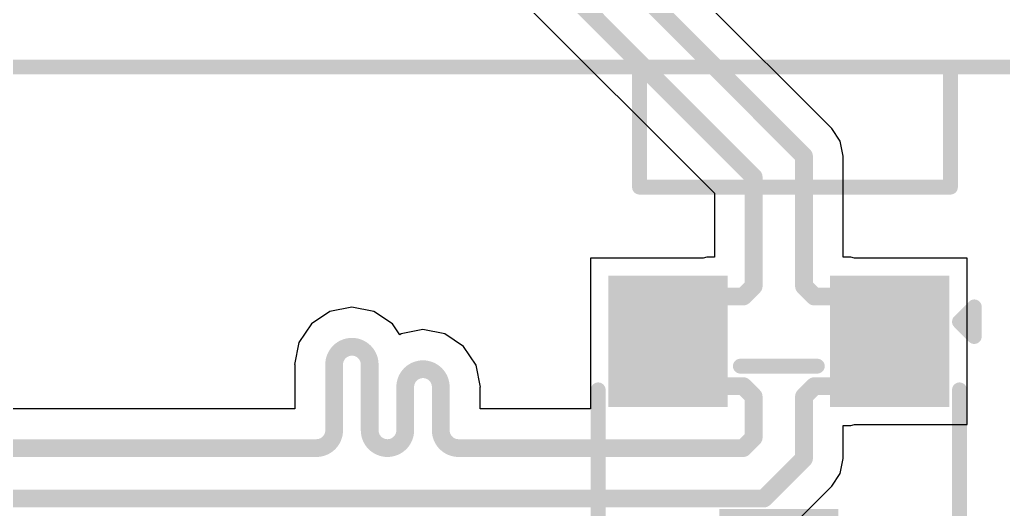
# Model space of a CAD drawing. Header units: inches. Extents: x 0 to 5379, y 0 to 5429.
# Drawn here: x 97.38 to 105.82, y 200 to 204.2 of the extents above; entities that cross this region are included whole.
import ezdxf

# ---------------------------------------------------------------- set-up
doc = ezdxf.new("R2010")
doc.units = ezdxf.units.IN
for name, color, linetype in [('Top Layer', 1, 'Continuous'), ('Top Overlay', 2, 'Continuous'), ('Top Paste', 8, 'Continuous'), ('Top Solder', 216, 'Continuous')]:
    doc.layers.add(name, color=color, linetype=linetype)

# ---------------------------------------------------------------- blocks, each defined once
blk = doc.blocks.new('1_770182_0_795')
at = {"layer": 'Top Overlay'}
for points in [[(-1.03, 8.015, 0.127, 0.127, 0), (-3.697, 8.015, 0.127, 0.127, 0)], [(-3.697, 8.015, 0.127, 0.127, 0), (-3.697, 6.985, 0.127, 0.127, 0)], [(-1.03, 8.015, 0.127, 0.127, 0), (-1.03, 6.985, 0.127, 0.127, 0)], [(-3.697, 6.985, 0.127, 0.127, 0), (-9.21, 6.985, 0.127, 0.127, 0)], [(-1.03, 6.985, 0.127, 0.127, 0), (-3.697, 6.985, 0.127, 0.127, 0)], [(4.76, 6.985, 0.127, 0.127, 0), (-1.03, 6.985, 0.127, 0.127, 0)]]:
    blk.add_lwpolyline(points, format="xyseb", dxfattribs=at)
for points in [[(-3.7288, 8.015, 0.0635, 0.0635, 1), (-3.6653, 8.015, 0.0635, 0.0635, 1)], [(-3.7288, 8.015, 0.0635, 0.0635, 1), (-3.6653, 8.015, 0.0635, 0.0635, 1)], [(-1.0618, 8.015, 0.0635, 0.0635, 1), (-0.9983, 8.015, 0.0635, 0.0635, 1)], [(-1.0618, 8.015, 0.0635, 0.0635, 1), (-0.9983, 8.015, 0.0635, 0.0635, 1)], [(-3.7288, 6.985, 0.0635, 0.0635, 1), (-3.6653, 6.985, 0.0635, 0.0635, 1)], [(-3.7288, 6.985, 0.0635, 0.0635, 1), (-3.6653, 6.985, 0.0635, 0.0635, 1)], [(-3.7288, 6.985, 0.0635, 0.0635, 1), (-3.6653, 6.985, 0.0635, 0.0635, 1)], [(-1.0618, 6.985, 0.0635, 0.0635, 1), (-0.9983, 6.985, 0.0635, 0.0635, 1)], [(-1.0618, 6.985, 0.0635, 0.0635, 1), (-0.9983, 6.985, 0.0635, 0.0635, 1)], [(-1.0618, 6.985, 0.0635, 0.0635, 1), (-0.9983, 6.985, 0.0635, 0.0635, 1)]]:
    blk.add_lwpolyline(points, format="xyseb", close=True, dxfattribs=at)
blk = doc.blocks.new('SOT_23_836')
at = {"layer": 'Top Layer'}
for points in [[(-0.41, 1.46), (0.41, 1.46), (0.41, 0.54), (-0.41, 0.54)], [(-1.36, -0.54), (-0.54, -0.54), (-0.54, -1.46), (-1.36, -1.46)], [(0.54, -0.54), (1.36, -0.54), (1.36, -1.46), (0.54, -1.46)]]:
    blk.add_hatch(color=1, dxfattribs=at).paths.add_polyline_path(points)
at = {"layer": 'Top Paste'}
for points in [[(-0.41, 1.46), (0.41, 1.46), (0.41, 0.54), (-0.41, 0.54)], [(-1.36, -0.54), (-0.54, -0.54), (-0.54, -1.46), (-1.36, -1.46)], [(0.54, -0.54), (1.36, -0.54), (1.36, -1.46), (0.54, -1.46)]]:
    blk.add_hatch(color=8, dxfattribs=at).paths.add_polyline_path(points)
at = {"layer": 'Top Solder'}
for points in [[(-0.5116, 1.5616), (0.5116, 1.5616), (0.5116, 0.4384), (-0.5116, 0.4384)], [(-1.4616, -0.4384), (-0.4384, -0.4384), (-0.4384, -1.5616), (-1.4616, -1.5616)], [(0.4384, -0.4384), (1.4616, -0.4384), (1.4616, -1.5616), (0.4384, -1.5616)]]:
    blk.add_hatch(color=216, dxfattribs=at).paths.add_polyline_path(points)
at = {"layer": 'Top Overlay'}
for points in [[(-1.5494, 0.8128, 0.127, 0.127, 0), (-1.5494, -0.5842, 0.127, 0.127, 0)], [(-0.5588, 0.8128, 0.127, 0.127, 0), (-1.5494, 0.8128, 0.127, 0.127, 0)], [(1.5494, 0.8128, 0.127, 0.127, 0), (0.5588, 0.8128, 0.127, 0.127, 0)], [(1.5494, 0.8128, 0.127, 0.127, 0), (1.5494, -0.5842, 0.127, 0.127, 0)], [(0.3302, -0.7874, 0.127, 0.127, 0), (-0.3302, -0.7874, 0.127, 0.127, 0)], [(-1.5494, -1.1684, 0.127, 0.127, 0), (-1.6764, -1.0414, 0.127, 0.127, 0)], [(-1.6764, -1.0414, 0.127, 0.127, 0), (-1.6764, -1.2954, 0.127, 0.127, 0)], [(-1.5494, -1.1684, 0.127, 0.127, 0), (-1.6764, -1.2954, 0.127, 0.127, 0)]]:
    blk.add_lwpolyline(points, format="xyseb", dxfattribs=at)
for points in [[(-1.5812, 0.8128, 0.0635, 0.0635, 1), (-1.5176, 0.8128, 0.0635, 0.0635, 1)], [(-1.5812, 0.8128, 0.0635, 0.0635, 1), (-1.5176, 0.8128, 0.0635, 0.0635, 1)], [(-0.5905, 0.8128, 0.0635, 0.0635, 1), (-0.5271, 0.8128, 0.0635, 0.0635, 1)], [(0.5271, 0.8128, 0.0635, 0.0635, 1), (0.5905, 0.8128, 0.0635, 0.0635, 1)], [(1.5176, 0.8128, 0.0635, 0.0635, 1), (1.5812, 0.8128, 0.0635, 0.0635, 1)], [(1.5176, 0.8128, 0.0635, 0.0635, 1), (1.5812, 0.8128, 0.0635, 0.0635, 1)], [(-1.5812, -0.5842, 0.0635, 0.0635, 1), (-1.5176, -0.5842, 0.0635, 0.0635, 1)], [(1.5176, -0.5842, 0.0635, 0.0635, 1), (1.5812, -0.5842, 0.0635, 0.0635, 1)], [(-0.3619, -0.7874, 0.0635, 0.0635, 1), (-0.2984, -0.7874, 0.0635, 0.0635, 1)], [(0.2984, -0.7874, 0.0635, 0.0635, 1), (0.3619, -0.7874, 0.0635, 0.0635, 1)], [(-1.7082, -1.0414, 0.0635, 0.0635, 1), (-1.6446, -1.0414, 0.0635, 0.0635, 1)], [(-1.7082, -1.0414, 0.0635, 0.0635, 1), (-1.6446, -1.0414, 0.0635, 0.0635, 1)], [(-1.5812, -1.1684, 0.0635, 0.0635, 1), (-1.5176, -1.1684, 0.0635, 0.0635, 1)], [(-1.5812, -1.1684, 0.0635, 0.0635, 1), (-1.5176, -1.1684, 0.0635, 0.0635, 1)], [(-1.7082, -1.2954, 0.0635, 0.0635, 1), (-1.6446, -1.2954, 0.0635, 0.0635, 1)], [(-1.7082, -1.2954, 0.0635, 0.0635, 1), (-1.6446, -1.2954, 0.0635, 0.0635, 1)]]:
    blk.add_lwpolyline(points, format="xyseb", close=True, dxfattribs=at)

msp = doc.modelspace()

# ---------------------------------------------------------------- linework, layer by layer
at = {"layer": 'Top Layer'}
for p, q in [((104.3438, 203.2677), (102.3621, 205.2493)), ((101.3556, 204.693), (103.3372, 202.7113)), ((104.4168, 203.1585), (104.3438, 203.2677)), ((104.4424, 203.0296), (104.4168, 203.1585)), ((104.4424, 202.1625), (104.4424, 203.0296)), ((103.3372, 202.7113), (103.3372, 202.1625)), ((103.2411, 202.156), (102.2758, 202.156)), ((102.2758, 202.156), (102.2758, 200.8638)), ((103.2736, 202.1625), (103.2411, 202.156)), ((103.3372, 202.1625), (103.2736, 202.1625)), ((104.506, 202.1625), (104.4424, 202.1625)), ((104.5385, 202.156), (104.506, 202.1625)), ((105.5038, 202.156), (104.5385, 202.156)), ((105.5038, 200.728), (105.5038, 202.156)), ((100.2284, 201.7352), (100.0401, 201.6977)), ((100.4167, 201.6977), (100.2284, 201.7352)), ((100.0401, 201.6977), (99.8805, 201.5911)), ((100.5763, 201.5911), (100.4167, 201.6977)), ((99.8805, 201.5911), (99.7738, 201.4314)), ((100.6386, 201.4979), (100.5763, 201.5911)), ((100.6497, 201.5053), (100.6386, 201.4979)), ((100.838, 201.5427), (100.6497, 201.5053)), ((101.0263, 201.5053), (100.838, 201.5427)), ((101.1859, 201.3986), (101.0263, 201.5053)), ((99.7738, 201.4314), (99.7364, 201.2431)), ((101.2926, 201.239), (101.1859, 201.3986)), ((99.7364, 201.2431), (99.7393, 201.2431)), ((99.7393, 201.2431), (99.7393, 200.8638)), ((101.3301, 201.0507), (101.2926, 201.239)), ((101.3271, 200.8638), (101.3271, 201.0507)), ((101.3271, 201.0507), (101.3301, 201.0507)), ((99.7393, 200.8638), (91.6842, 200.8638)), ((102.2758, 200.8638), (101.3271, 200.8638)), ((104.4424, 200.4376), (104.4424, 200.7215)), ((104.4424, 200.7215), (104.506, 200.7215)), ((104.506, 200.7215), (104.5385, 200.728)), ((104.5385, 200.728), (105.5038, 200.728)), ((104.4168, 200.3088), (104.4424, 200.4376)), ((104.3438, 200.1995), (104.4168, 200.3088)), ((104.0016, 199.8573), (104.3438, 200.1995))]:
    msp.add_line(p, q, dxfattribs=at)
for points in [[(102.0255, 205.1099, 0.1524, 0.1524, 0), (104.1057, 203.0296, 0.1524, 0.1524, 0)], [(101.5937, 204.931, 0.1524, 0.1524, 0), (103.6739, 202.8508, 0.1524, 0.1524, 0)], [(104.1057, 201.9151, 0.1524, 0.1524, 0), (104.1057, 203.0296, 0.1524, 0.1524, 0)], [(103.6739, 201.9151, 0.1524, 0.1524, 0), (103.6739, 202.8508, 0.1524, 0.1524, 0)], [(103.5846, 201.8258, 0.1524, 0.1524, 0), (103.6739, 201.9151, 0.1524, 0.1524, 0)], [(104.1057, 201.9151, 0.1524, 0.1524, 0), (104.195, 201.8258, 0.1524, 0.1524, 0)], [(102.9398, 201.492, 0.1524, 0.1524, 0), (103.2736, 201.8258, 0.1524, 0.1524, 0)], [(103.2736, 201.8258, 0.1524, 0.1524, 0), (103.5846, 201.8258, 0.1524, 0.1524, 0)], [(104.195, 201.8258, 0.1524, 0.1524, 0), (104.506, 201.8258, 0.1524, 0.1524, 0)], [(104.506, 201.8258, 0.1524, 0.1524, 0), (104.8398, 201.492, 0.1524, 0.1524, 0)], [(102.9398, 201.442, 0.1524, 0.1524, 0), (102.9398, 201.492, 0.1524, 0.1524, 0)], [(104.8398, 201.442, 0.1524, 0.1524, 0), (104.8398, 201.492, 0.1524, 0.1524, 0)], [(100.076, 201.2431, 0.1524, 0.1524, -1), (100.3808, 201.2431, 0.1524, 0.1524, 0)], [(102.9398, 201.392, 0.1524, 0.1524, 0), (102.9398, 201.442, 0.1524, 0.1524, 0)], [(102.9398, 201.392, 0.1524, 0.1524, 0), (103.2736, 201.0582, 0.1524, 0.1524, 0)], [(104.506, 201.0582, 0.1524, 0.1524, 0), (104.8398, 201.392, 0.1524, 0.1524, 0)], [(104.8398, 201.392, 0.1524, 0.1524, 0), (104.8398, 201.442, 0.1524, 0.1524, 0)], [(100.076, 200.6796, 0.1524, 0.1524, 0), (100.076, 201.2431, 0.1524, 0.1524, 0)], [(100.3808, 200.6796, 0.1524, 0.1524, 0), (100.3808, 201.2431, 0.1524, 0.1524, 0)], [(100.6856, 201.0507, 0.1524, 0.1524, -1), (100.9904, 201.0507, 0.1524, 0.1524, 0)], [(100.6856, 200.6796, 0.1524, 0.1524, 0), (100.6856, 201.0507, 0.1524, 0.1524, 0)], [(100.9904, 200.6796, 0.1524, 0.1524, 0), (100.9904, 201.0507, 0.1524, 0.1524, 0)], [(103.2736, 201.0582, 0.1524, 0.1524, 0), (103.5846, 201.0582, 0.1524, 0.1524, 0)], [(103.5846, 201.0582, 0.1524, 0.1524, 0), (103.6739, 200.9689, 0.1524, 0.1524, 0)], [(104.1057, 200.9689, 0.1524, 0.1524, 0), (104.195, 201.0582, 0.1524, 0.1524, 0)], [(104.195, 201.0582, 0.1524, 0.1524, 0), (104.506, 201.0582, 0.1524, 0.1524, 0)], [(103.6739, 200.6165, 0.1524, 0.1524, 0), (103.6739, 200.9689, 0.1524, 0.1524, 0)], [(104.1057, 200.4376, 0.1524, 0.1524, 0), (104.1057, 200.9689, 0.1524, 0.1524, 0)], [(100.076, 200.6796, 0.1524, 0.1524, -0.414214), (99.9236, 200.5272, 0.1524, 0.1524, 0)], [(100.6856, 200.6796, 0.1524, 0.1524, -1), (100.3808, 200.6796, 0.1524, 0.1524, 0)], [(101.1428, 200.5272, 0.1524, 0.1524, -0.414214), (100.9904, 200.6796, 0.1524, 0.1524, 0)], [(103.5846, 200.5272, 0.1524, 0.1524, 0), (103.6739, 200.6165, 0.1524, 0.1524, 0)], [(91.5447, 200.5272, 0.1524, 0.1524, 0), (99.8474, 200.5272, 0.1524, 0.1524, 0)], [(99.8474, 200.5272, 0.1524, 0.1524, 0), (99.9236, 200.5272, 0.1524, 0.1524, 0)], [(101.1428, 200.5272, 0.1524, 0.1524, 0), (102.4475, 200.5272, 0.1524, 0.1524, 0)], [(102.4475, 200.5272, 0.1524, 0.1524, 0), (103.5846, 200.5272, 0.1524, 0.1524, 0)], [(103.7635, 200.0954, 0.1524, 0.1524, 0), (104.1057, 200.4376, 0.1524, 0.1524, 0)], [(91.3659, 200.0954, 0.1524, 0.1524, 0), (103.7635, 200.0954, 0.1524, 0.1524, 0)]]:
    msp.add_lwpolyline(points, format="xyseb", dxfattribs=at)
for points in [[(104.0676, 203.0296, 0.0762, 0.0762, 1), (104.1438, 203.0296, 0.0762, 0.0762, 1)], [(104.0676, 203.0296, 0.0762, 0.0762, 1), (104.1438, 203.0296, 0.0762, 0.0762, 1)], [(103.6358, 202.8508, 0.0762, 0.0762, 1), (103.712, 202.8508, 0.0762, 0.0762, 1)], [(103.6358, 202.8508, 0.0762, 0.0762, 1), (103.712, 202.8508, 0.0762, 0.0762, 1)], [(103.6358, 201.9151, 0.0762, 0.0762, 1), (103.712, 201.9151, 0.0762, 0.0762, 1)], [(103.6358, 201.9151, 0.0762, 0.0762, 1), (103.712, 201.9151, 0.0762, 0.0762, 1)], [(104.0676, 201.9151, 0.0762, 0.0762, 1), (104.1438, 201.9151, 0.0762, 0.0762, 1)], [(104.0676, 201.9151, 0.0762, 0.0762, 1), (104.1438, 201.9151, 0.0762, 0.0762, 1)], [(103.2355, 201.8258, 0.0762, 0.0762, 1), (103.3117, 201.8258, 0.0762, 0.0762, 1)], [(103.2355, 201.8258, 0.0762, 0.0762, 1), (103.3117, 201.8258, 0.0762, 0.0762, 1)], [(103.5465, 201.8258, 0.0762, 0.0762, 1), (103.6227, 201.8258, 0.0762, 0.0762, 1)], [(103.5465, 201.8258, 0.0762, 0.0762, 1), (103.6227, 201.8258, 0.0762, 0.0762, 1)], [(104.1569, 201.8258, 0.0762, 0.0762, 1), (104.2331, 201.8258, 0.0762, 0.0762, 1)], [(104.1569, 201.8258, 0.0762, 0.0762, 1), (104.2331, 201.8258, 0.0762, 0.0762, 1)], [(104.4679, 201.8258, 0.0762, 0.0762, 1), (104.5441, 201.8258, 0.0762, 0.0762, 1)], [(104.4679, 201.8258, 0.0762, 0.0762, 1), (104.5441, 201.8258, 0.0762, 0.0762, 1)], [(102.9017, 201.492, 0.0762, 0.0762, 1), (102.9779, 201.492, 0.0762, 0.0762, 1)], [(102.9017, 201.492, 0.0762, 0.0762, 1), (102.9779, 201.492, 0.0762, 0.0762, 1)], [(104.8017, 201.492, 0.0762, 0.0762, 1), (104.8779, 201.492, 0.0762, 0.0762, 1)], [(104.8017, 201.492, 0.0762, 0.0762, 1), (104.8779, 201.492, 0.0762, 0.0762, 1)], [(102.9017, 201.442, 0.0762, 0.0762, 1), (102.9779, 201.442, 0.0762, 0.0762, 1)], [(102.9017, 201.442, 0.0762, 0.0762, 1), (102.9779, 201.442, 0.0762, 0.0762, 1)], [(102.9017, 201.392, 0.0762, 0.0762, 1), (102.9779, 201.392, 0.0762, 0.0762, 1)], [(102.9017, 201.392, 0.0762, 0.0762, 1), (102.9779, 201.392, 0.0762, 0.0762, 1)], [(104.8017, 201.442, 0.0762, 0.0762, 1), (104.8779, 201.442, 0.0762, 0.0762, 1)], [(104.8017, 201.442, 0.0762, 0.0762, 1), (104.8779, 201.442, 0.0762, 0.0762, 1)], [(104.8017, 201.392, 0.0762, 0.0762, 1), (104.8779, 201.392, 0.0762, 0.0762, 1)], [(104.8017, 201.392, 0.0762, 0.0762, 1), (104.8779, 201.392, 0.0762, 0.0762, 1)], [(100.0379, 201.2431, 0.0762, 0.0762, 1), (100.1141, 201.2431, 0.0762, 0.0762, 1)], [(100.0379, 201.2431, 0.0762, 0.0762, 1), (100.1141, 201.2431, 0.0762, 0.0762, 1)], [(100.3427, 201.2431, 0.0762, 0.0762, 1), (100.4189, 201.2431, 0.0762, 0.0762, 1)], [(100.3427, 201.2431, 0.0762, 0.0762, 1), (100.4189, 201.2431, 0.0762, 0.0762, 1)], [(100.6475, 201.0507, 0.0762, 0.0762, 1), (100.7237, 201.0507, 0.0762, 0.0762, 1)], [(100.6475, 201.0507, 0.0762, 0.0762, 1), (100.7237, 201.0507, 0.0762, 0.0762, 1)], [(100.9523, 201.0507, 0.0762, 0.0762, 1), (101.0285, 201.0507, 0.0762, 0.0762, 1)], [(100.9523, 201.0507, 0.0762, 0.0762, 1), (101.0285, 201.0507, 0.0762, 0.0762, 1)], [(103.2355, 201.0582, 0.0762, 0.0762, 1), (103.3117, 201.0582, 0.0762, 0.0762, 1)], [(103.2355, 201.0582, 0.0762, 0.0762, 1), (103.3117, 201.0582, 0.0762, 0.0762, 1)], [(103.5465, 201.0582, 0.0762, 0.0762, 1), (103.6227, 201.0582, 0.0762, 0.0762, 1)], [(103.5465, 201.0582, 0.0762, 0.0762, 1), (103.6227, 201.0582, 0.0762, 0.0762, 1)], [(104.1569, 201.0582, 0.0762, 0.0762, 1), (104.2331, 201.0582, 0.0762, 0.0762, 1)], [(104.1569, 201.0582, 0.0762, 0.0762, 1), (104.2331, 201.0582, 0.0762, 0.0762, 1)], [(104.4679, 201.0582, 0.0762, 0.0762, 1), (104.5441, 201.0582, 0.0762, 0.0762, 1)], [(104.4679, 201.0582, 0.0762, 0.0762, 1), (104.5441, 201.0582, 0.0762, 0.0762, 1)], [(103.6358, 200.9689, 0.0762, 0.0762, 1), (103.712, 200.9689, 0.0762, 0.0762, 1)], [(103.6358, 200.9689, 0.0762, 0.0762, 1), (103.712, 200.9689, 0.0762, 0.0762, 1)], [(104.0676, 200.9689, 0.0762, 0.0762, 1), (104.1438, 200.9689, 0.0762, 0.0762, 1)], [(104.0676, 200.9689, 0.0762, 0.0762, 1), (104.1438, 200.9689, 0.0762, 0.0762, 1)], [(100.0379, 200.6796, 0.0762, 0.0762, 1), (100.1141, 200.6796, 0.0762, 0.0762, 1)], [(100.0379, 200.6796, 0.0762, 0.0762, 1), (100.1141, 200.6796, 0.0762, 0.0762, 1)], [(100.3427, 200.6796, 0.0762, 0.0762, 1), (100.4189, 200.6796, 0.0762, 0.0762, 1)], [(100.3427, 200.6796, 0.0762, 0.0762, 1), (100.4189, 200.6796, 0.0762, 0.0762, 1)], [(100.6475, 200.6796, 0.0762, 0.0762, 1), (100.7237, 200.6796, 0.0762, 0.0762, 1)], [(100.6475, 200.6796, 0.0762, 0.0762, 1), (100.7237, 200.6796, 0.0762, 0.0762, 1)], [(100.9523, 200.6796, 0.0762, 0.0762, 1), (101.0285, 200.6796, 0.0762, 0.0762, 1)], [(100.9523, 200.6796, 0.0762, 0.0762, 1), (101.0285, 200.6796, 0.0762, 0.0762, 1)], [(103.6358, 200.6165, 0.0762, 0.0762, 1), (103.712, 200.6165, 0.0762, 0.0762, 1)], [(103.6358, 200.6165, 0.0762, 0.0762, 1), (103.712, 200.6165, 0.0762, 0.0762, 1)], [(99.8093, 200.5272, 0.0762, 0.0762, 1), (99.8855, 200.5272, 0.0762, 0.0762, 1)], [(99.8093, 200.5272, 0.0762, 0.0762, 1), (99.8855, 200.5272, 0.0762, 0.0762, 1)], [(99.8855, 200.5272, 0.0762, 0.0762, 1), (99.9617, 200.5272, 0.0762, 0.0762, 1)], [(99.8855, 200.5272, 0.0762, 0.0762, 1), (99.9617, 200.5272, 0.0762, 0.0762, 1)], [(101.1047, 200.5272, 0.0762, 0.0762, 1), (101.1809, 200.5272, 0.0762, 0.0762, 1)], [(101.1047, 200.5272, 0.0762, 0.0762, 1), (101.1809, 200.5272, 0.0762, 0.0762, 1)], [(102.4094, 200.5272, 0.0762, 0.0762, 1), (102.4856, 200.5272, 0.0762, 0.0762, 1)], [(102.4094, 200.5272, 0.0762, 0.0762, 1), (102.4856, 200.5272, 0.0762, 0.0762, 1)], [(103.5465, 200.5272, 0.0762, 0.0762, 1), (103.6227, 200.5272, 0.0762, 0.0762, 1)], [(103.5465, 200.5272, 0.0762, 0.0762, 1), (103.6227, 200.5272, 0.0762, 0.0762, 1)], [(104.0676, 200.4376, 0.0762, 0.0762, 1), (104.1438, 200.4376, 0.0762, 0.0762, 1)], [(104.0676, 200.4376, 0.0762, 0.0762, 1), (104.1438, 200.4376, 0.0762, 0.0762, 1)], [(103.7254, 200.0954, 0.0762, 0.0762, 1), (103.8016, 200.0954, 0.0762, 0.0762, 1)], [(103.7254, 200.0954, 0.0762, 0.0762, 1), (103.8016, 200.0954, 0.0762, 0.0762, 1)]]:
    msp.add_lwpolyline(points, format="xyseb", close=True, dxfattribs=at)

# ---------------------------------------------------------------- block references
at = {"rotation": 180}
for name, p in [('1_770182_0_795', (101.6648, 210.7788)), ('SOT_23_836', (103.8898, 200.442))]:
    msp.add_blockref(name, p, dxfattribs=at)

doc.saveas('drawing.dxf')
